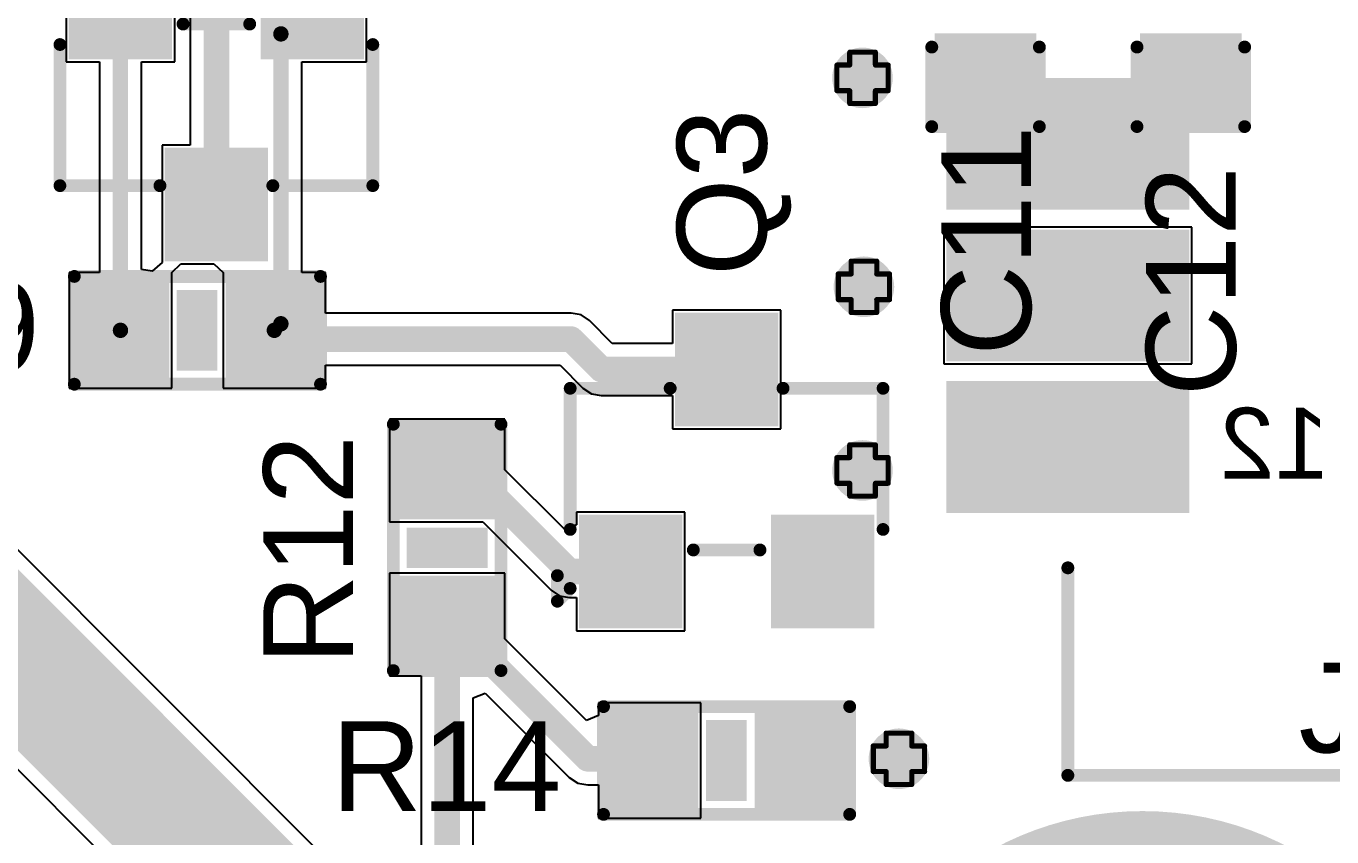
# Model space of a CAD drawing. Header units: inches. Extents: x -25 to 271, y -41 to 15.
# Drawn here: x -11.06 to 1.88, y -28.15 to -20.13 of the extents above; entities that cross this region are included whole.
import ezdxf

# ---------------------------------------------------------------- set-up
doc = ezdxf.new("R2010")
doc.units = ezdxf.units.IN
for name, color, linetype in [('Bottom Layer', 5, 'Continuous'), ('Bottom Overlay', 54, 'Continuous'), ('Bottom Paste', 16, 'Continuous'), ('Bottom Solder', 6, 'Continuous'), ('Drill Drawing', 1, 'Continuous'), ('Multi-Layer', 9, 'Continuous'), ('Pad Holes', 156, 'Continuous'), ('Top Glue Points', 56, 'Continuous'), ('Top Layer', 1, 'Continuous'), ('Top Overlay', 2, 'Continuous'), ('Top Paste', 8, 'Continuous'), ('Top Solder', 216, 'Continuous'), ('Via Holes', 16, 'Continuous')]:
    doc.layers.add(name, color=color, linetype=linetype)
doc.styles.add('Arial', font='', dxfattribs={"height": 0.2})
doc.styles.get('Arial').set_extended_font_data('Arial')

# ---------------------------------------------------------------- blocks, each defined once
blk = doc.blocks.new('SOT_23_5')
at = {"layer": 'Top Layer'}
for points in [[(-0.41, 1.46), (0.41, 1.46), (0.41, 0.54), (-0.41, 0.54)], [(-1.36, -0.54), (-0.54, -0.54), (-0.54, -1.46), (-1.36, -1.46)], [(0.54, -0.54), (1.36, -0.54), (1.36, -1.46), (0.54, -1.46)]]:
    blk.add_hatch(color=1, dxfattribs=at).paths.add_polyline_path(points)
at = {"layer": 'Top Paste'}
for points in [[(-0.41, 1.46), (0.41, 1.46), (0.41, 0.54), (-0.41, 0.54)], [(-1.36, -0.54), (-0.54, -0.54), (-0.54, -1.46), (-1.36, -1.46)], [(0.54, -0.54), (1.36, -0.54), (1.36, -1.46), (0.54, -1.46)]]:
    blk.add_hatch(color=8, dxfattribs=at).paths.add_polyline_path(points)
at = {"layer": 'Top Solder'}
for points in [[(-0.512, 1.562), (0.512, 1.562), (0.512, 0.438), (-0.512, 0.438)], [(-1.462, -0.438), (-0.438, -0.438), (-0.438, -1.562), (-1.462, -1.562)], [(0.438, -0.438), (1.462, -0.438), (1.462, -1.562), (0.438, -1.562)]]:
    blk.add_hatch(color=216, dxfattribs=at).paths.add_polyline_path(points)
at = {"layer": 'Top Overlay'}
for points in [[(-1.549, -0.584, 0.127, 0.127, 0), (-1.549, 0.813, 0.127, 0.127, 0)], [(-1.549, 0.813, 0.127, 0.127, 0), (-0.559, 0.813, 0.127, 0.127, 0)], [(0.559, 0.813, 0.127, 0.127, 0), (1.549, 0.813, 0.127, 0.127, 0)], [(1.549, -0.584, 0.127, 0.127, 0), (1.549, 0.813, 0.127, 0.127, 0)], [(-0.33, -0.787, 0.127, 0.127, 0), (0.33, -0.787, 0.127, 0.127, 0)], [(-1.676, -1.041, 0.127, 0.127, 0), (-1.549, -1.168, 0.127, 0.127, 0)], [(-1.676, -1.295, 0.127, 0.127, 0), (-1.676, -1.041, 0.127, 0.127, 0)], [(-1.676, -1.295, 0.127, 0.127, 0), (-1.549, -1.168, 0.127, 0.127, 0)]]:
    blk.add_lwpolyline(points, format="xyseb", dxfattribs=at)
for points in [[(-1.581, 0.813, 0.0635, 0.0635, 1), (-1.518, 0.813, 0.0635, 0.0635, 1)], [(-1.581, 0.813, 0.0635, 0.0635, 1), (-1.518, 0.813, 0.0635, 0.0635, 1)], [(-0.591, 0.813, 0.0635, 0.0635, 1), (-0.527, 0.813, 0.0635, 0.0635, 1)], [(0.527, 0.813, 0.0635, 0.0635, 1), (0.591, 0.813, 0.0635, 0.0635, 1)], [(1.518, 0.813, 0.0635, 0.0635, 1), (1.581, 0.813, 0.0635, 0.0635, 1)], [(1.518, 0.813, 0.0635, 0.0635, 1), (1.581, 0.813, 0.0635, 0.0635, 1)], [(-1.581, -0.584, 0.0635, 0.0635, 1), (-1.518, -0.584, 0.0635, 0.0635, 1)], [(1.518, -0.584, 0.0635, 0.0635, 1), (1.581, -0.584, 0.0635, 0.0635, 1)], [(-0.362, -0.787, 0.0635, 0.0635, 1), (-0.298, -0.787, 0.0635, 0.0635, 1)], [(0.298, -0.787, 0.0635, 0.0635, 1), (0.362, -0.787, 0.0635, 0.0635, 1)], [(-1.708, -1.041, 0.0635, 0.0635, 1), (-1.645, -1.041, 0.0635, 0.0635, 1)], [(-1.708, -1.041, 0.0635, 0.0635, 1), (-1.645, -1.041, 0.0635, 0.0635, 1)], [(-1.581, -1.168, 0.0635, 0.0635, 1), (-1.518, -1.168, 0.0635, 0.0635, 1)], [(-1.581, -1.168, 0.0635, 0.0635, 1), (-1.518, -1.168, 0.0635, 0.0635, 1)], [(-1.708, -1.295, 0.0635, 0.0635, 1), (-1.645, -1.295, 0.0635, 0.0635, 1)], [(-1.708, -1.295, 0.0635, 0.0635, 1), (-1.645, -1.295, 0.0635, 0.0635, 1)]]:
    blk.add_lwpolyline(points, format="xyseb", close=True, dxfattribs=at)
blk = doc.blocks.new('SPACER_6')
at = {"layer": 'Bottom Layer'}
h = blk.add_hatch(color=5, dxfattribs=at)
edge = h.paths.add_edge_path()
edge.add_arc((0, 0), 3, 0, 360)
at = {"layer": 'Bottom Solder'}
h = blk.add_hatch(color=6, dxfattribs=at)
edge = h.paths.add_edge_path()
edge.add_arc((0, 0), 3.102, 0, 360)
at = {"layer": 'Multi-Layer'}
h = blk.add_hatch(color=9, dxfattribs=at)
edge = h.paths.add_edge_path()
edge.add_arc((0, 0), 3, 0, 360)
at = {"layer": 'Pad Holes'}
h = blk.add_hatch(color=7, dxfattribs=at)
edge = h.paths.add_edge_path()
edge.add_arc((0, 0), 1.85, 0, 360)
at = {"layer": 'Top Layer'}
h = blk.add_hatch(color=1, dxfattribs=at)
edge = h.paths.add_edge_path()
edge.add_arc((0, 0), 3, 0, 360)
at = {"layer": 'Top Solder'}
h = blk.add_hatch(color=216, dxfattribs=at)
edge = h.paths.add_edge_path()
edge.add_arc((0, 0), 3.102, 0, 360)
blk = doc.blocks.new('BL_R8812AF1_B_14')
at = {"layer": 'Bottom Layer'}
for points in [[(12.4, 6.2), (14.6, 6.2), (14.6, 5.1), (12.4, 5.1)], [(12.4, 4.7), (14.6, 4.7), (14.6, 3.6), (12.4, 3.6)], [(12.4, 3.2), (14.6, 3.2), (14.6, 2.1), (12.4, 2.1)]]:
    blk.add_hatch(color=5, dxfattribs=at).paths.add_polyline_path(points)
at = {"layer": 'Bottom Paste'}
for points in [[(12.4, 6.2), (14.6, 6.2), (14.6, 5.1), (12.4, 5.1)], [(12.4, 4.7), (14.6, 4.7), (14.6, 3.6), (12.4, 3.6)], [(12.4, 3.2), (14.6, 3.2), (14.6, 2.1), (12.4, 2.1)]]:
    blk.add_hatch(color=16, dxfattribs=at).paths.add_polyline_path(points)
at = {"layer": 'Bottom Solder'}
for points in [[(12.298, 6.302), (14.702, 6.302), (14.702, 4.998), (12.298, 4.998)], [(12.298, 4.802), (14.702, 4.802), (14.702, 3.498), (12.298, 3.498)], [(12.298, 3.302), (14.702, 3.302), (14.702, 1.998), (12.298, 1.998)]]:
    blk.add_hatch(color=6, dxfattribs=at).paths.add_polyline_path(points)
at = {"layer": 'Bottom Overlay'}
for points in [[(13.5, 8.9, 0.127, 0.127, 0), (-13.5, 8.9, 0.127, 0.127, 0)], [(13.5, 8.9, 0.127, 0.127, 0), (13.5, 6.846, 0.127, 0.127, 0)]]:
    blk.add_lwpolyline(points, format="xyseb", dxfattribs=at)
for points in [[(13.468, 8.9, 0.0635, 0.0635, 1), (13.532, 8.9, 0.0635, 0.0635, 1)], [(13.468, 8.9, 0.0635, 0.0635, 1), (13.532, 8.9, 0.0635, 0.0635, 1)], [(13.468, 6.846, 0.0635, 0.0635, 1), (13.532, 6.846, 0.0635, 0.0635, 1)]]:
    blk.add_lwpolyline(points, format="xyseb", close=True, dxfattribs=at)
at = {"layer": 'Bottom Overlay', "style": 'Arial', "text_generation_flag": 2}
blk.add_text('12', height=0.7, rotation=180, dxfattribs=at).set_placement((10.909, 5.962))
blk = doc.blocks.new('RES_0603_17')
at = {"layer": 'Top Layer'}
for points in [[(-0.381, 0.4445), (-0.381, -0.4445), (-1.143, -0.4445), (-1.143, 0.4445)], [(1.143, 0.4445), (1.143, -0.4445), (0.381, -0.4445), (0.381, 0.4445)]]:
    blk.add_hatch(color=1, dxfattribs=at).paths.add_polyline_path(points)
at = {"layer": 'Top Paste'}
for points in [[(-0.381, 0.4445), (-0.381, -0.4445), (-1.143, -0.4445), (-1.143, 0.4445)], [(1.143, 0.4445), (1.143, -0.4445), (0.381, -0.4445), (0.381, 0.4445)]]:
    blk.add_hatch(color=8, dxfattribs=at).paths.add_polyline_path(points)
at = {"layer": 'Top Solder'}
for points in [[(-0.2794, 0.5461), (-0.2794, -0.5461), (-1.2446, -0.5461), (-1.2446, 0.5461)], [(1.2446, 0.5461), (1.2446, -0.5461), (0.2794, -0.5461), (0.2794, 0.5461)]]:
    blk.add_hatch(color=216, dxfattribs=at).paths.add_polyline_path(points)
at = {"layer": 'Top Overlay'}
for points in [[(-1.2192, 0.5334, 0.127, 0.127, 0), (-1.2192, -0.5334, 0.127, 0.127, 0)], [(1.2192, 0.5334, 0.127, 0.127, 0), (-1.2192, 0.5334, 0.127, 0.127, 0)], [(1.2192, 0.5334, 0.127, 0.127, 0), (1.2192, -0.5334, 0.127, 0.127, 0)], [(1.2192, -0.5334, 0.127, 0.127, 0), (-1.2192, -0.5334, 0.127, 0.127, 0)]]:
    blk.add_lwpolyline(points, format="xyseb", dxfattribs=at)
for points in [[(-1.25095, 0.5334, 0.0635, 0.0635, 1), (-1.18745, 0.5334, 0.0635, 0.0635, 1)], [(-1.25095, 0.5334, 0.0635, 0.0635, 1), (-1.18745, 0.5334, 0.0635, 0.0635, 1)], [(1.18745, 0.5334, 0.0635, 0.0635, 1), (1.25095, 0.5334, 0.0635, 0.0635, 1)], [(1.18745, 0.5334, 0.0635, 0.0635, 1), (1.25095, 0.5334, 0.0635, 0.0635, 1)], [(-1.25095, -0.5334, 0.0635, 0.0635, 1), (-1.18745, -0.5334, 0.0635, 0.0635, 1)], [(-1.25095, -0.5334, 0.0635, 0.0635, 1), (-1.18745, -0.5334, 0.0635, 0.0635, 1)], [(1.18745, -0.5334, 0.0635, 0.0635, 1), (1.25095, -0.5334, 0.0635, 0.0635, 1)], [(1.18745, -0.5334, 0.0635, 0.0635, 1), (1.25095, -0.5334, 0.0635, 0.0635, 1)]]:
    blk.add_lwpolyline(points, format="xyseb", close=True, dxfattribs=at)
blk = doc.blocks.new('CAP_0603_31')
at = {"layer": 'Top Layer'}
for points in [[(-0.381, 0.445), (-0.381, -0.445), (-1.143, -0.445), (-1.143, 0.445)], [(1.143, 0.445), (1.143, -0.445), (0.381, -0.445), (0.381, 0.445)]]:
    blk.add_hatch(color=1, dxfattribs=at).paths.add_polyline_path(points)
at = {"layer": 'Top Paste'}
for points in [[(-0.381, 0.445), (-0.381, -0.445), (-1.143, -0.445), (-1.143, 0.445)], [(1.143, 0.445), (1.143, -0.445), (0.381, -0.445), (0.381, 0.445)]]:
    blk.add_hatch(color=8, dxfattribs=at).paths.add_polyline_path(points)
at = {"layer": 'Top Solder'}
for points in [[(-0.321, 0.504), (-0.321, -0.504), (-1.203, -0.504), (-1.203, 0.504)], [(1.203, 0.504), (1.203, -0.504), (0.321, -0.504), (0.321, 0.504)]]:
    blk.add_hatch(color=216, dxfattribs=at).paths.add_polyline_path(points)
at = {"layer": 'Top Overlay'}
for points in [[(-1.245, 0.533, 0.127, 0.127, 0), (-0.457, 0.533, 0.127, 0.127, 0)], [(-1.245, 0.533, 0.127, 0.127, 0), (-1.245, -0.533, 0.127, 0.127, 0)], [(0.457, 0.533, 0.127, 0.127, 0), (1.245, 0.533, 0.127, 0.127, 0)], [(1.245, 0.533, 0.127, 0.127, 0), (1.245, -0.533, 0.127, 0.127, 0)], [(-1.245, -0.533, 0.127, 0.127, 0), (-0.457, -0.533, 0.127, 0.127, 0)], [(0.457, -0.533, 0.127, 0.127, 0), (1.245, -0.533, 0.127, 0.127, 0)]]:
    blk.add_lwpolyline(points, format="xyseb", dxfattribs=at)
for points in [[(-1.276, 0.533, 0.0635, 0.0635, 1), (-1.213, 0.533, 0.0635, 0.0635, 1)], [(-1.276, 0.533, 0.0635, 0.0635, 1), (-1.213, 0.533, 0.0635, 0.0635, 1)], [(-0.489, 0.533, 0.0635, 0.0635, 1), (-0.425, 0.533, 0.0635, 0.0635, 1)], [(0.425, 0.533, 0.0635, 0.0635, 1), (0.489, 0.533, 0.0635, 0.0635, 1)], [(1.213, 0.533, 0.0635, 0.0635, 1), (1.276, 0.533, 0.0635, 0.0635, 1)], [(1.213, 0.533, 0.0635, 0.0635, 1), (1.276, 0.533, 0.0635, 0.0635, 1)], [(-1.276, -0.533, 0.0635, 0.0635, 1), (-1.213, -0.533, 0.0635, 0.0635, 1)], [(-1.276, -0.533, 0.0635, 0.0635, 1), (-1.213, -0.533, 0.0635, 0.0635, 1)], [(-0.489, -0.533, 0.0635, 0.0635, 1), (-0.425, -0.533, 0.0635, 0.0635, 1)], [(0.425, -0.533, 0.0635, 0.0635, 1), (0.489, -0.533, 0.0635, 0.0635, 1)], [(1.213, -0.533, 0.0635, 0.0635, 1), (1.276, -0.533, 0.0635, 0.0635, 1)], [(1.213, -0.533, 0.0635, 0.0635, 1), (1.276, -0.533, 0.0635, 0.0635, 1)]]:
    blk.add_lwpolyline(points, format="xyseb", close=True, dxfattribs=at)
blk = doc.blocks.new('CAP_0603_32')
at = {"layer": 'Top Layer'}
for points in [[(-0.381, 0.445), (-0.381, -0.445), (-1.143, -0.445), (-1.143, 0.445)], [(1.143, 0.445), (1.143, -0.445), (0.381, -0.445), (0.381, 0.445)]]:
    blk.add_hatch(color=1, dxfattribs=at).paths.add_polyline_path(points)
at = {"layer": 'Top Paste'}
for points in [[(-0.381, 0.445), (-0.381, -0.445), (-1.143, -0.445), (-1.143, 0.445)], [(1.143, 0.445), (1.143, -0.445), (0.381, -0.445), (0.381, 0.445)]]:
    blk.add_hatch(color=8, dxfattribs=at).paths.add_polyline_path(points)
at = {"layer": 'Top Solder'}
for points in [[(-0.321, 0.504), (-0.321, -0.504), (-1.203, -0.504), (-1.203, 0.504)], [(1.203, 0.504), (1.203, -0.504), (0.321, -0.504), (0.321, 0.504)]]:
    blk.add_hatch(color=216, dxfattribs=at).paths.add_polyline_path(points)
at = {"layer": 'Top Overlay'}
for points in [[(-1.245, 0.533, 0.127, 0.127, 0), (-0.457, 0.533, 0.127, 0.127, 0)], [(-1.245, 0.533, 0.127, 0.127, 0), (-1.245, -0.533, 0.127, 0.127, 0)], [(0.457, 0.533, 0.127, 0.127, 0), (1.245, 0.533, 0.127, 0.127, 0)], [(1.245, 0.533, 0.127, 0.127, 0), (1.245, -0.533, 0.127, 0.127, 0)], [(-1.245, -0.533, 0.127, 0.127, 0), (-0.457, -0.533, 0.127, 0.127, 0)], [(0.457, -0.533, 0.127, 0.127, 0), (1.245, -0.533, 0.127, 0.127, 0)]]:
    blk.add_lwpolyline(points, format="xyseb", dxfattribs=at)
for points in [[(-1.276, 0.533, 0.0635, 0.0635, 1), (-1.213, 0.533, 0.0635, 0.0635, 1)], [(-1.276, 0.533, 0.0635, 0.0635, 1), (-1.213, 0.533, 0.0635, 0.0635, 1)], [(-0.489, 0.533, 0.0635, 0.0635, 1), (-0.425, 0.533, 0.0635, 0.0635, 1)], [(0.425, 0.533, 0.0635, 0.0635, 1), (0.489, 0.533, 0.0635, 0.0635, 1)], [(1.213, 0.533, 0.0635, 0.0635, 1), (1.276, 0.533, 0.0635, 0.0635, 1)], [(1.213, 0.533, 0.0635, 0.0635, 1), (1.276, 0.533, 0.0635, 0.0635, 1)], [(-1.276, -0.533, 0.0635, 0.0635, 1), (-1.213, -0.533, 0.0635, 0.0635, 1)], [(-1.276, -0.533, 0.0635, 0.0635, 1), (-1.213, -0.533, 0.0635, 0.0635, 1)], [(-0.489, -0.533, 0.0635, 0.0635, 1), (-0.425, -0.533, 0.0635, 0.0635, 1)], [(0.425, -0.533, 0.0635, 0.0635, 1), (0.489, -0.533, 0.0635, 0.0635, 1)], [(1.213, -0.533, 0.0635, 0.0635, 1), (1.276, -0.533, 0.0635, 0.0635, 1)], [(1.213, -0.533, 0.0635, 0.0635, 1), (1.276, -0.533, 0.0635, 0.0635, 1)]]:
    blk.add_lwpolyline(points, format="xyseb", close=True, dxfattribs=at)
blk = doc.blocks.new('SOT_23_100')
at = {"layer": 'Top Layer'}
for points in [[(-0.41, 1.46), (0.41, 1.46), (0.41, 0.54), (-0.41, 0.54)], [(-1.36, -0.54), (-0.54, -0.54), (-0.54, -1.46), (-1.36, -1.46)], [(0.54, -0.54), (1.36, -0.54), (1.36, -1.46), (0.54, -1.46)]]:
    blk.add_hatch(color=1, dxfattribs=at).paths.add_polyline_path(points)
at = {"layer": 'Top Paste'}
for points in [[(-0.41, 1.46), (0.41, 1.46), (0.41, 0.54), (-0.41, 0.54)], [(-1.36, -0.54), (-0.54, -0.54), (-0.54, -1.46), (-1.36, -1.46)], [(0.54, -0.54), (1.36, -0.54), (1.36, -1.46), (0.54, -1.46)]]:
    blk.add_hatch(color=8, dxfattribs=at).paths.add_polyline_path(points)
at = {"layer": 'Top Solder'}
for points in [[(-0.512, 1.562), (0.512, 1.562), (0.512, 0.438), (-0.512, 0.438)], [(-1.462, -0.438), (-0.438, -0.438), (-0.438, -1.562), (-1.462, -1.562)], [(0.438, -0.438), (1.462, -0.438), (1.462, -1.562), (0.438, -1.562)]]:
    blk.add_hatch(color=216, dxfattribs=at).paths.add_polyline_path(points)
at = {"layer": 'Top Overlay'}
for points in [[(-0.559, 0.813, 0.127, 0.127, 0), (-1.549, 0.813, 0.127, 0.127, 0)], [(-1.549, 0.813, 0.127, 0.127, 0), (-1.549, -0.584, 0.127, 0.127, 0)], [(1.549, 0.813, 0.127, 0.127, 0), (0.559, 0.813, 0.127, 0.127, 0)], [(1.549, 0.813, 0.127, 0.127, 0), (1.549, -0.584, 0.127, 0.127, 0)], [(0.33, -0.787, 0.127, 0.127, 0), (-0.33, -0.787, 0.127, 0.127, 0)], [(-1.676, -1.041, 0.127, 0.127, 0), (-1.676, -1.295, 0.127, 0.127, 0)], [(-1.549, -1.168, 0.127, 0.127, 0), (-1.676, -1.041, 0.127, 0.127, 0)], [(-1.549, -1.168, 0.127, 0.127, 0), (-1.676, -1.295, 0.127, 0.127, 0)]]:
    blk.add_lwpolyline(points, format="xyseb", dxfattribs=at)
for points in [[(-1.581, 0.813, 0.0635, 0.0635, 1), (-1.518, 0.813, 0.0635, 0.0635, 1)], [(-1.581, 0.813, 0.0635, 0.0635, 1), (-1.518, 0.813, 0.0635, 0.0635, 1)], [(-0.591, 0.813, 0.0635, 0.0635, 1), (-0.527, 0.813, 0.0635, 0.0635, 1)], [(0.527, 0.813, 0.0635, 0.0635, 1), (0.591, 0.813, 0.0635, 0.0635, 1)], [(1.518, 0.813, 0.0635, 0.0635, 1), (1.581, 0.813, 0.0635, 0.0635, 1)], [(1.518, 0.813, 0.0635, 0.0635, 1), (1.581, 0.813, 0.0635, 0.0635, 1)], [(-1.581, -0.584, 0.0635, 0.0635, 1), (-1.518, -0.584, 0.0635, 0.0635, 1)], [(1.518, -0.584, 0.0635, 0.0635, 1), (1.581, -0.584, 0.0635, 0.0635, 1)], [(-0.362, -0.787, 0.0635, 0.0635, 1), (-0.298, -0.787, 0.0635, 0.0635, 1)], [(0.298, -0.787, 0.0635, 0.0635, 1), (0.362, -0.787, 0.0635, 0.0635, 1)], [(-1.708, -1.041, 0.0635, 0.0635, 1), (-1.645, -1.041, 0.0635, 0.0635, 1)], [(-1.708, -1.041, 0.0635, 0.0635, 1), (-1.645, -1.041, 0.0635, 0.0635, 1)], [(-1.581, -1.168, 0.0635, 0.0635, 1), (-1.518, -1.168, 0.0635, 0.0635, 1)], [(-1.581, -1.168, 0.0635, 0.0635, 1), (-1.518, -1.168, 0.0635, 0.0635, 1)], [(-1.708, -1.295, 0.0635, 0.0635, 1), (-1.645, -1.295, 0.0635, 0.0635, 1)], [(-1.708, -1.295, 0.0635, 0.0635, 1), (-1.645, -1.295, 0.0635, 0.0635, 1)]]:
    blk.add_lwpolyline(points, format="xyseb", close=True, dxfattribs=at)
blk = doc.blocks.new('RES_0603_112')
at = {"layer": 'Top Layer'}
for points in [[(-0.381, 0.4445), (-0.381, -0.4445), (-1.143, -0.4445), (-1.143, 0.4445)], [(1.143, 0.4445), (1.143, -0.4445), (0.381, -0.4445), (0.381, 0.4445)]]:
    blk.add_hatch(color=1, dxfattribs=at).paths.add_polyline_path(points)
at = {"layer": 'Top Paste'}
for points in [[(-0.381, 0.4445), (-0.381, -0.4445), (-1.143, -0.4445), (-1.143, 0.4445)], [(1.143, 0.4445), (1.143, -0.4445), (0.381, -0.4445), (0.381, 0.4445)]]:
    blk.add_hatch(color=8, dxfattribs=at).paths.add_polyline_path(points)
at = {"layer": 'Top Solder'}
for points in [[(-0.2794, 0.5461), (-0.2794, -0.5461), (-1.2446, -0.5461), (-1.2446, 0.5461)], [(1.2446, 0.5461), (1.2446, -0.5461), (0.2794, -0.5461), (0.2794, 0.5461)]]:
    blk.add_hatch(color=216, dxfattribs=at).paths.add_polyline_path(points)
at = {"layer": 'Top Overlay'}
for points in [[(-1.2192, 0.5334, 0.127, 0.127, 0), (-1.2192, -0.5334, 0.127, 0.127, 0)], [(-1.2192, 0.5334, 0.127, 0.127, 0), (1.2192, 0.5334, 0.127, 0.127, 0)], [(1.2192, 0.5334, 0.127, 0.127, 0), (1.2192, -0.5334, 0.127, 0.127, 0)], [(-1.2192, -0.5334, 0.127, 0.127, 0), (1.2192, -0.5334, 0.127, 0.127, 0)]]:
    blk.add_lwpolyline(points, format="xyseb", dxfattribs=at)
for points in [[(-1.25095, 0.5334, 0.0635, 0.0635, 1), (-1.18745, 0.5334, 0.0635, 0.0635, 1)], [(-1.25095, 0.5334, 0.0635, 0.0635, 1), (-1.18745, 0.5334, 0.0635, 0.0635, 1)], [(1.18745, 0.5334, 0.0635, 0.0635, 1), (1.25095, 0.5334, 0.0635, 0.0635, 1)], [(1.18745, 0.5334, 0.0635, 0.0635, 1), (1.25095, 0.5334, 0.0635, 0.0635, 1)], [(-1.25095, -0.5334, 0.0635, 0.0635, 1), (-1.18745, -0.5334, 0.0635, 0.0635, 1)], [(-1.25095, -0.5334, 0.0635, 0.0635, 1), (-1.18745, -0.5334, 0.0635, 0.0635, 1)], [(1.18745, -0.5334, 0.0635, 0.0635, 1), (1.25095, -0.5334, 0.0635, 0.0635, 1)], [(1.18745, -0.5334, 0.0635, 0.0635, 1), (1.25095, -0.5334, 0.0635, 0.0635, 1)]]:
    blk.add_lwpolyline(points, format="xyseb", close=True, dxfattribs=at)
blk = doc.blocks.new('RES_0603_114')
at = {"layer": 'Top Layer'}
for points in [[(-0.381, 0.4445), (-0.381, -0.4445), (-1.143, -0.4445), (-1.143, 0.4445)], [(1.143, 0.4445), (1.143, -0.4445), (0.381, -0.4445), (0.381, 0.4445)]]:
    blk.add_hatch(color=1, dxfattribs=at).paths.add_polyline_path(points)
at = {"layer": 'Top Paste'}
for points in [[(-0.381, 0.4445), (-0.381, -0.4445), (-1.143, -0.4445), (-1.143, 0.4445)], [(1.143, 0.4445), (1.143, -0.4445), (0.381, -0.4445), (0.381, 0.4445)]]:
    blk.add_hatch(color=8, dxfattribs=at).paths.add_polyline_path(points)
at = {"layer": 'Top Solder'}
for points in [[(-0.2794, 0.5461), (-0.2794, -0.5461), (-1.2446, -0.5461), (-1.2446, 0.5461)], [(1.2446, 0.5461), (1.2446, -0.5461), (0.2794, -0.5461), (0.2794, 0.5461)]]:
    blk.add_hatch(color=216, dxfattribs=at).paths.add_polyline_path(points)
at = {"layer": 'Top Overlay'}
for points in [[(-1.2192, -0.5334, 0.127, 0.127, 0), (-1.2192, 0.5334, 0.127, 0.127, 0)], [(-1.2192, 0.5334, 0.127, 0.127, 0), (1.2192, 0.5334, 0.127, 0.127, 0)], [(1.2192, -0.5334, 0.127, 0.127, 0), (1.2192, 0.5334, 0.127, 0.127, 0)], [(-1.2192, -0.5334, 0.127, 0.127, 0), (1.2192, -0.5334, 0.127, 0.127, 0)]]:
    blk.add_lwpolyline(points, format="xyseb", dxfattribs=at)
for points in [[(-1.25095, 0.5334, 0.0635, 0.0635, 1), (-1.18745, 0.5334, 0.0635, 0.0635, 1)], [(-1.25095, 0.5334, 0.0635, 0.0635, 1), (-1.18745, 0.5334, 0.0635, 0.0635, 1)], [(1.18745, 0.5334, 0.0635, 0.0635, 1), (1.25095, 0.5334, 0.0635, 0.0635, 1)], [(1.18745, 0.5334, 0.0635, 0.0635, 1), (1.25095, 0.5334, 0.0635, 0.0635, 1)], [(-1.25095, -0.5334, 0.0635, 0.0635, 1), (-1.18745, -0.5334, 0.0635, 0.0635, 1)], [(-1.25095, -0.5334, 0.0635, 0.0635, 1), (-1.18745, -0.5334, 0.0635, 0.0635, 1)], [(1.18745, -0.5334, 0.0635, 0.0635, 1), (1.25095, -0.5334, 0.0635, 0.0635, 1)], [(1.18745, -0.5334, 0.0635, 0.0635, 1), (1.25095, -0.5334, 0.0635, 0.0635, 1)]]:
    blk.add_lwpolyline(points, format="xyseb", close=True, dxfattribs=at)

msp = doc.modelspace()

# ---------------------------------------------------------------- hatches: boundary and pattern name
at = {"layer": 'Bottom Layer'}
h = msp.add_hatch(color=5, dxfattribs=at)
edge = h.paths.add_edge_path()
edge.add_arc((-2.774, -20.64), 0.3, 0, 360)
h = msp.add_hatch(color=5, dxfattribs=at)
edge = h.paths.add_edge_path()
edge.add_arc((-2.76, -22.708), 0.3, 0, 360)
h = msp.add_hatch(color=5, dxfattribs=at)
edge = h.paths.add_edge_path()
edge.add_arc((-2.774, -24.526), 0.3, 0, 360)
h = msp.add_hatch(color=5, dxfattribs=at)
edge = h.paths.add_edge_path()
edge.add_arc((-2.413, -27.38), 0.3, 0, 360)
at = {"layer": 'Top Glue Points'}
for points in [[(-9.566, -22.739), (-9.566, -23.539), (-9.166, -23.539), (-9.166, -22.739)], [(-7.289, -25.492), (-6.488, -25.492), (-6.488, -25.092), (-7.289, -25.092)], [(-4.323, -26.997), (-4.323, -27.797), (-3.923, -27.797), (-3.923, -26.997)]]:
    msp.add_hatch(color=56, dxfattribs=at).paths.add_polyline_path(points)
at = {"layer": 'Top Layer'}
h = msp.add_hatch(color=1, dxfattribs=at)
edge = h.paths.add_edge_path()
edge.add_arc((-2.774, -20.64), 0.3, 0, 360)
h = msp.add_hatch(color=1, dxfattribs=at)
edge = h.paths.add_edge_path()
edge.add_arc((-2.76, -22.708), 0.3, 0, 360)
h = msp.add_hatch(color=1, dxfattribs=at)
edge = h.paths.add_edge_path()
edge.add_arc((-2.774, -24.526), 0.3, 0, 360)
h = msp.add_hatch(color=1, dxfattribs=at)
edge = h.paths.add_edge_path()
edge.add_arc((-2.413, -27.38), 0.3, 0, 360)
at = {"layer": 'Via Holes'}
h = msp.add_hatch(color=7, dxfattribs=at)
edge = h.paths.add_edge_path()
edge.add_arc((-2.774, -20.64), 0.15, 0, 360)
h = msp.add_hatch(color=7, dxfattribs=at)
edge = h.paths.add_edge_path()
edge.add_arc((-2.76, -22.708), 0.15, 0, 360)
h = msp.add_hatch(color=7, dxfattribs=at)
edge = h.paths.add_edge_path()
edge.add_arc((-2.774, -24.526), 0.15, 0, 360)
h = msp.add_hatch(color=7, dxfattribs=at)
edge = h.paths.add_edge_path()
edge.add_arc((-2.413, -27.38), 0.15, 0, 360)

# ---------------------------------------------------------------- linework, layer by layer
at = {"layer": 'Bottom Layer'}
for p, q in [((0.487, -22.117), (-1.967, -22.117)), ((-1.967, -22.117), (-1.967, -23.471)), ((0.487, -23.471), (0.487, -22.117)), ((-1.967, -23.471), (0.487, -23.471))]:
    msp.add_line(p, q, dxfattribs=at)
at = {"layer": 'Drill Drawing'}
for points in [[(-2.901, -20.513, 0.0508, 0.0508, 0), (-2.901, -20.386, 0.0508, 0.0508, 0)], [(-2.901, -20.386, 0.0508, 0.0508, 0), (-2.647, -20.386, 0.0508, 0.0508, 0)], [(-2.647, -20.513, 0.0508, 0.0508, 0), (-2.647, -20.386, 0.0508, 0.0508, 0)], [(-3.028, -20.767, 0.0508, 0.0508, 0), (-3.028, -20.513, 0.0508, 0.0508, 0)], [(-3.028, -20.513, 0.0508, 0.0508, 0), (-2.901, -20.513, 0.0508, 0.0508, 0)], [(-2.647, -20.513, 0.0508, 0.0508, 0), (-2.52, -20.513, 0.0508, 0.0508, 0)], [(-2.52, -20.767, 0.0508, 0.0508, 0), (-2.52, -20.513, 0.0508, 0.0508, 0)], [(-3.028, -20.767, 0.0508, 0.0508, 0), (-2.901, -20.767, 0.0508, 0.0508, 0)], [(-2.901, -20.894, 0.0508, 0.0508, 0), (-2.901, -20.767, 0.0508, 0.0508, 0)], [(-2.647, -20.767, 0.0508, 0.0508, 0), (-2.52, -20.767, 0.0508, 0.0508, 0)], [(-2.647, -20.894, 0.0508, 0.0508, 0), (-2.647, -20.767, 0.0508, 0.0508, 0)], [(-2.901, -20.894, 0.0508, 0.0508, 0), (-2.647, -20.894, 0.0508, 0.0508, 0)], [(-2.887, -22.581, 0.0508, 0.0508, 0), (-2.887, -22.454, 0.0508, 0.0508, 0)], [(-2.887, -22.454, 0.0508, 0.0508, 0), (-2.633, -22.454, 0.0508, 0.0508, 0)], [(-2.633, -22.581, 0.0508, 0.0508, 0), (-2.633, -22.454, 0.0508, 0.0508, 0)], [(-3.014, -22.835, 0.0508, 0.0508, 0), (-3.014, -22.581, 0.0508, 0.0508, 0)], [(-3.014, -22.581, 0.0508, 0.0508, 0), (-2.887, -22.581, 0.0508, 0.0508, 0)], [(-2.633, -22.581, 0.0508, 0.0508, 0), (-2.506, -22.581, 0.0508, 0.0508, 0)], [(-2.506, -22.835, 0.0508, 0.0508, 0), (-2.506, -22.581, 0.0508, 0.0508, 0)], [(-3.014, -22.835, 0.0508, 0.0508, 0), (-2.887, -22.835, 0.0508, 0.0508, 0)], [(-2.887, -22.962, 0.0508, 0.0508, 0), (-2.887, -22.835, 0.0508, 0.0508, 0)], [(-2.633, -22.835, 0.0508, 0.0508, 0), (-2.506, -22.835, 0.0508, 0.0508, 0)], [(-2.633, -22.962, 0.0508, 0.0508, 0), (-2.633, -22.835, 0.0508, 0.0508, 0)], [(-2.887, -22.962, 0.0508, 0.0508, 0), (-2.633, -22.962, 0.0508, 0.0508, 0)], [(-2.901, -24.399, 0.0508, 0.0508, 0), (-2.901, -24.272, 0.0508, 0.0508, 0)], [(-2.901, -24.272, 0.0508, 0.0508, 0), (-2.647, -24.272, 0.0508, 0.0508, 0)], [(-2.647, -24.399, 0.0508, 0.0508, 0), (-2.647, -24.272, 0.0508, 0.0508, 0)], [(-3.028, -24.653, 0.0508, 0.0508, 0), (-3.028, -24.399, 0.0508, 0.0508, 0)], [(-3.028, -24.399, 0.0508, 0.0508, 0), (-2.901, -24.399, 0.0508, 0.0508, 0)], [(-2.647, -24.399, 0.0508, 0.0508, 0), (-2.52, -24.399, 0.0508, 0.0508, 0)], [(-2.52, -24.653, 0.0508, 0.0508, 0), (-2.52, -24.399, 0.0508, 0.0508, 0)], [(-3.028, -24.653, 0.0508, 0.0508, 0), (-2.901, -24.653, 0.0508, 0.0508, 0)], [(-2.901, -24.78, 0.0508, 0.0508, 0), (-2.901, -24.653, 0.0508, 0.0508, 0)], [(-2.647, -24.653, 0.0508, 0.0508, 0), (-2.52, -24.653, 0.0508, 0.0508, 0)], [(-2.647, -24.78, 0.0508, 0.0508, 0), (-2.647, -24.653, 0.0508, 0.0508, 0)], [(-2.901, -24.78, 0.0508, 0.0508, 0), (-2.647, -24.78, 0.0508, 0.0508, 0)], [(-2.54, -27.253, 0.0508, 0.0508, 0), (-2.54, -27.126, 0.0508, 0.0508, 0)], [(-2.54, -27.126, 0.0508, 0.0508, 0), (-2.286, -27.126, 0.0508, 0.0508, 0)], [(-2.286, -27.253, 0.0508, 0.0508, 0), (-2.286, -27.126, 0.0508, 0.0508, 0)], [(-2.667, -27.507, 0.0508, 0.0508, 0), (-2.667, -27.253, 0.0508, 0.0508, 0)], [(-2.667, -27.253, 0.0508, 0.0508, 0), (-2.54, -27.253, 0.0508, 0.0508, 0)], [(-2.286, -27.253, 0.0508, 0.0508, 0), (-2.159, -27.253, 0.0508, 0.0508, 0)], [(-2.159, -27.507, 0.0508, 0.0508, 0), (-2.159, -27.253, 0.0508, 0.0508, 0)], [(-2.667, -27.507, 0.0508, 0.0508, 0), (-2.54, -27.507, 0.0508, 0.0508, 0)], [(-2.54, -27.634, 0.0508, 0.0508, 0), (-2.54, -27.507, 0.0508, 0.0508, 0)], [(-2.286, -27.507, 0.0508, 0.0508, 0), (-2.159, -27.507, 0.0508, 0.0508, 0)], [(-2.286, -27.634, 0.0508, 0.0508, 0), (-2.286, -27.507, 0.0508, 0.0508, 0)], [(-2.54, -27.634, 0.0508, 0.0508, 0), (-2.286, -27.634, 0.0508, 0.0508, 0)]]:
    msp.add_lwpolyline(points, format="xyseb", dxfattribs=at)
for points in [[(-2.913, -20.386, 0.0254, 0.0254, 1), (-2.888, -20.386, 0.0254, 0.0254, 1)], [(-2.913, -20.386, 0.0254, 0.0254, 1), (-2.888, -20.386, 0.0254, 0.0254, 1)], [(-2.659, -20.386, 0.0254, 0.0254, 1), (-2.634, -20.386, 0.0254, 0.0254, 1)], [(-2.659, -20.386, 0.0254, 0.0254, 1), (-2.634, -20.386, 0.0254, 0.0254, 1)], [(-3.04, -20.513, 0.0254, 0.0254, 1), (-3.015, -20.513, 0.0254, 0.0254, 1)], [(-3.04, -20.513, 0.0254, 0.0254, 1), (-3.015, -20.513, 0.0254, 0.0254, 1)], [(-2.913, -20.513, 0.0254, 0.0254, 1), (-2.888, -20.513, 0.0254, 0.0254, 1)], [(-2.913, -20.513, 0.0254, 0.0254, 1), (-2.888, -20.513, 0.0254, 0.0254, 1)], [(-2.659, -20.513, 0.0254, 0.0254, 1), (-2.634, -20.513, 0.0254, 0.0254, 1)], [(-2.659, -20.513, 0.0254, 0.0254, 1), (-2.634, -20.513, 0.0254, 0.0254, 1)], [(-2.532, -20.513, 0.0254, 0.0254, 1), (-2.507, -20.513, 0.0254, 0.0254, 1)], [(-2.532, -20.513, 0.0254, 0.0254, 1), (-2.507, -20.513, 0.0254, 0.0254, 1)], [(-3.04, -20.767, 0.0254, 0.0254, 1), (-3.015, -20.767, 0.0254, 0.0254, 1)], [(-3.04, -20.767, 0.0254, 0.0254, 1), (-3.015, -20.767, 0.0254, 0.0254, 1)], [(-2.913, -20.767, 0.0254, 0.0254, 1), (-2.888, -20.767, 0.0254, 0.0254, 1)], [(-2.913, -20.767, 0.0254, 0.0254, 1), (-2.888, -20.767, 0.0254, 0.0254, 1)], [(-2.659, -20.767, 0.0254, 0.0254, 1), (-2.634, -20.767, 0.0254, 0.0254, 1)], [(-2.659, -20.767, 0.0254, 0.0254, 1), (-2.634, -20.767, 0.0254, 0.0254, 1)], [(-2.532, -20.767, 0.0254, 0.0254, 1), (-2.507, -20.767, 0.0254, 0.0254, 1)], [(-2.532, -20.767, 0.0254, 0.0254, 1), (-2.507, -20.767, 0.0254, 0.0254, 1)], [(-2.913, -20.894, 0.0254, 0.0254, 1), (-2.888, -20.894, 0.0254, 0.0254, 1)], [(-2.913, -20.894, 0.0254, 0.0254, 1), (-2.888, -20.894, 0.0254, 0.0254, 1)], [(-2.659, -20.894, 0.0254, 0.0254, 1), (-2.634, -20.894, 0.0254, 0.0254, 1)], [(-2.659, -20.894, 0.0254, 0.0254, 1), (-2.634, -20.894, 0.0254, 0.0254, 1)], [(-2.9, -22.454, 0.0254, 0.0254, 1), (-2.874, -22.454, 0.0254, 0.0254, 1)], [(-2.9, -22.454, 0.0254, 0.0254, 1), (-2.874, -22.454, 0.0254, 0.0254, 1)], [(-2.646, -22.454, 0.0254, 0.0254, 1), (-2.62, -22.454, 0.0254, 0.0254, 1)], [(-2.646, -22.454, 0.0254, 0.0254, 1), (-2.62, -22.454, 0.0254, 0.0254, 1)], [(-3.027, -22.581, 0.0254, 0.0254, 1), (-3.001, -22.581, 0.0254, 0.0254, 1)], [(-3.027, -22.581, 0.0254, 0.0254, 1), (-3.001, -22.581, 0.0254, 0.0254, 1)], [(-2.9, -22.581, 0.0254, 0.0254, 1), (-2.874, -22.581, 0.0254, 0.0254, 1)], [(-2.9, -22.581, 0.0254, 0.0254, 1), (-2.874, -22.581, 0.0254, 0.0254, 1)], [(-2.646, -22.581, 0.0254, 0.0254, 1), (-2.62, -22.581, 0.0254, 0.0254, 1)], [(-2.646, -22.581, 0.0254, 0.0254, 1), (-2.62, -22.581, 0.0254, 0.0254, 1)], [(-2.519, -22.581, 0.0254, 0.0254, 1), (-2.493, -22.581, 0.0254, 0.0254, 1)], [(-2.519, -22.581, 0.0254, 0.0254, 1), (-2.493, -22.581, 0.0254, 0.0254, 1)], [(-3.027, -22.835, 0.0254, 0.0254, 1), (-3.001, -22.835, 0.0254, 0.0254, 1)], [(-3.027, -22.835, 0.0254, 0.0254, 1), (-3.001, -22.835, 0.0254, 0.0254, 1)], [(-2.9, -22.835, 0.0254, 0.0254, 1), (-2.874, -22.835, 0.0254, 0.0254, 1)], [(-2.9, -22.835, 0.0254, 0.0254, 1), (-2.874, -22.835, 0.0254, 0.0254, 1)], [(-2.646, -22.835, 0.0254, 0.0254, 1), (-2.62, -22.835, 0.0254, 0.0254, 1)], [(-2.646, -22.835, 0.0254, 0.0254, 1), (-2.62, -22.835, 0.0254, 0.0254, 1)], [(-2.519, -22.835, 0.0254, 0.0254, 1), (-2.493, -22.835, 0.0254, 0.0254, 1)], [(-2.519, -22.835, 0.0254, 0.0254, 1), (-2.493, -22.835, 0.0254, 0.0254, 1)], [(-2.9, -22.962, 0.0254, 0.0254, 1), (-2.874, -22.962, 0.0254, 0.0254, 1)], [(-2.9, -22.962, 0.0254, 0.0254, 1), (-2.874, -22.962, 0.0254, 0.0254, 1)], [(-2.646, -22.962, 0.0254, 0.0254, 1), (-2.62, -22.962, 0.0254, 0.0254, 1)], [(-2.646, -22.962, 0.0254, 0.0254, 1), (-2.62, -22.962, 0.0254, 0.0254, 1)], [(-2.913, -24.272, 0.0254, 0.0254, 1), (-2.888, -24.272, 0.0254, 0.0254, 1)], [(-2.913, -24.272, 0.0254, 0.0254, 1), (-2.888, -24.272, 0.0254, 0.0254, 1)], [(-2.659, -24.272, 0.0254, 0.0254, 1), (-2.634, -24.272, 0.0254, 0.0254, 1)], [(-2.659, -24.272, 0.0254, 0.0254, 1), (-2.634, -24.272, 0.0254, 0.0254, 1)], [(-3.04, -24.399, 0.0254, 0.0254, 1), (-3.015, -24.399, 0.0254, 0.0254, 1)], [(-3.04, -24.399, 0.0254, 0.0254, 1), (-3.015, -24.399, 0.0254, 0.0254, 1)], [(-2.913, -24.399, 0.0254, 0.0254, 1), (-2.888, -24.399, 0.0254, 0.0254, 1)], [(-2.913, -24.399, 0.0254, 0.0254, 1), (-2.888, -24.399, 0.0254, 0.0254, 1)], [(-2.659, -24.399, 0.0254, 0.0254, 1), (-2.634, -24.399, 0.0254, 0.0254, 1)], [(-2.659, -24.399, 0.0254, 0.0254, 1), (-2.634, -24.399, 0.0254, 0.0254, 1)], [(-2.532, -24.399, 0.0254, 0.0254, 1), (-2.507, -24.399, 0.0254, 0.0254, 1)], [(-2.532, -24.399, 0.0254, 0.0254, 1), (-2.507, -24.399, 0.0254, 0.0254, 1)], [(-3.04, -24.653, 0.0254, 0.0254, 1), (-3.015, -24.653, 0.0254, 0.0254, 1)], [(-3.04, -24.653, 0.0254, 0.0254, 1), (-3.015, -24.653, 0.0254, 0.0254, 1)], [(-2.913, -24.653, 0.0254, 0.0254, 1), (-2.888, -24.653, 0.0254, 0.0254, 1)], [(-2.913, -24.653, 0.0254, 0.0254, 1), (-2.888, -24.653, 0.0254, 0.0254, 1)], [(-2.659, -24.653, 0.0254, 0.0254, 1), (-2.634, -24.653, 0.0254, 0.0254, 1)], [(-2.659, -24.653, 0.0254, 0.0254, 1), (-2.634, -24.653, 0.0254, 0.0254, 1)], [(-2.532, -24.653, 0.0254, 0.0254, 1), (-2.507, -24.653, 0.0254, 0.0254, 1)], [(-2.532, -24.653, 0.0254, 0.0254, 1), (-2.507, -24.653, 0.0254, 0.0254, 1)], [(-2.913, -24.78, 0.0254, 0.0254, 1), (-2.888, -24.78, 0.0254, 0.0254, 1)], [(-2.913, -24.78, 0.0254, 0.0254, 1), (-2.888, -24.78, 0.0254, 0.0254, 1)], [(-2.659, -24.78, 0.0254, 0.0254, 1), (-2.634, -24.78, 0.0254, 0.0254, 1)], [(-2.659, -24.78, 0.0254, 0.0254, 1), (-2.634, -24.78, 0.0254, 0.0254, 1)], [(-2.553, -27.126, 0.0254, 0.0254, 1), (-2.527, -27.126, 0.0254, 0.0254, 1)], [(-2.553, -27.126, 0.0254, 0.0254, 1), (-2.527, -27.126, 0.0254, 0.0254, 1)], [(-2.299, -27.126, 0.0254, 0.0254, 1), (-2.273, -27.126, 0.0254, 0.0254, 1)], [(-2.299, -27.126, 0.0254, 0.0254, 1), (-2.273, -27.126, 0.0254, 0.0254, 1)], [(-2.68, -27.253, 0.0254, 0.0254, 1), (-2.654, -27.253, 0.0254, 0.0254, 1)], [(-2.68, -27.253, 0.0254, 0.0254, 1), (-2.654, -27.253, 0.0254, 0.0254, 1)], [(-2.553, -27.253, 0.0254, 0.0254, 1), (-2.527, -27.253, 0.0254, 0.0254, 1)], [(-2.553, -27.253, 0.0254, 0.0254, 1), (-2.527, -27.253, 0.0254, 0.0254, 1)], [(-2.299, -27.253, 0.0254, 0.0254, 1), (-2.273, -27.253, 0.0254, 0.0254, 1)], [(-2.299, -27.253, 0.0254, 0.0254, 1), (-2.273, -27.253, 0.0254, 0.0254, 1)], [(-2.172, -27.253, 0.0254, 0.0254, 1), (-2.146, -27.253, 0.0254, 0.0254, 1)], [(-2.172, -27.253, 0.0254, 0.0254, 1), (-2.146, -27.253, 0.0254, 0.0254, 1)], [(-2.68, -27.507, 0.0254, 0.0254, 1), (-2.654, -27.507, 0.0254, 0.0254, 1)], [(-2.68, -27.507, 0.0254, 0.0254, 1), (-2.654, -27.507, 0.0254, 0.0254, 1)], [(-2.553, -27.507, 0.0254, 0.0254, 1), (-2.527, -27.507, 0.0254, 0.0254, 1)], [(-2.553, -27.507, 0.0254, 0.0254, 1), (-2.527, -27.507, 0.0254, 0.0254, 1)], [(-2.299, -27.507, 0.0254, 0.0254, 1), (-2.273, -27.507, 0.0254, 0.0254, 1)], [(-2.299, -27.507, 0.0254, 0.0254, 1), (-2.273, -27.507, 0.0254, 0.0254, 1)], [(-2.172, -27.507, 0.0254, 0.0254, 1), (-2.146, -27.507, 0.0254, 0.0254, 1)], [(-2.172, -27.507, 0.0254, 0.0254, 1), (-2.146, -27.507, 0.0254, 0.0254, 1)], [(-2.553, -27.634, 0.0254, 0.0254, 1), (-2.527, -27.634, 0.0254, 0.0254, 1)], [(-2.553, -27.634, 0.0254, 0.0254, 1), (-2.527, -27.634, 0.0254, 0.0254, 1)], [(-2.299, -27.634, 0.0254, 0.0254, 1), (-2.273, -27.634, 0.0254, 0.0254, 1)], [(-2.299, -27.634, 0.0254, 0.0254, 1), (-2.273, -27.634, 0.0254, 0.0254, 1)]]:
    msp.add_lwpolyline(points, format="xyseb", close=True, dxfattribs=at)
at = {"layer": 'Top Layer'}
for p, q in [((-9.433, -19.258), (-9.433, -21.307)), ((-10.661, -19.307), (-10.661, -20.481)), ((-9.587, -20.481), (-9.587, -19.307)), ((-7.687, -20.481), (-7.687, -19.307)), ((-10.661, -20.481), (-10.332, -20.481)), ((-10.332, -20.481), (-10.332, -22.568)), ((-9.917, -22.537), (-9.917, -20.481)), ((-9.917, -20.481), (-9.587, -20.481)), ((-8.328, -22.568), (-8.328, -20.481)), ((-8.328, -20.481), (-7.687, -20.481)), ((-9.433, -21.307), (-9.711, -21.307)), ((-9.711, -21.307), (-9.711, -22.467)), ((-9.711, -22.467), (-9.809, -22.553)), ((-9.616, -22.568), (-9.525, -22.481)), ((-9.525, -22.481), (-9.2, -22.481)), ((-9.2, -22.481), (-9.108, -22.568)), ((-10.332, -22.568), (-10.632, -22.568)), ((-10.632, -22.568), (-10.632, -23.711)), ((-9.809, -22.553), (-9.917, -22.537)), ((-9.616, -22.608), (-9.616, -22.568)), ((-9.616, -23.711), (-9.616, -22.608)), ((-9.108, -22.568), (-9.108, -23.711)), ((-8.092, -22.568), (-8.328, -22.568)), ((-8.092, -22.968), (-8.092, -22.568)), ((-5.661, -22.968), (-8.092, -22.968)), ((-5.562, -22.987), (-5.661, -22.968)), ((-5.478, -23.043), (-5.562, -22.987)), ((-3.583, -22.939), (-4.657, -22.939)), ((-4.657, -22.939), (-4.657, -23.268)), ((-3.583, -24.113), (-3.583, -22.939)), ((-5.254, -23.268), (-5.478, -23.043)), ((-4.657, -23.268), (-5.254, -23.268)), ((-1.79, -34.664), (-12.969, -23.485)), ((-8.092, -23.711), (-8.092, -23.485)), ((-8.092, -23.485), (-5.768, -23.485)), ((-5.768, -23.485), (-5.544, -23.71)), ((-10.632, -23.711), (-9.616, -23.711)), ((-9.108, -23.711), (-8.092, -23.711)), ((-5.544, -23.71), (-5.46, -23.766)), ((-5.46, -23.766), (-5.361, -23.785)), ((-5.361, -23.785), (-4.657, -23.785)), ((-4.657, -23.785), (-4.657, -24.113)), ((-6.317, -24.018), (-7.46, -24.018)), ((-7.46, -24.018), (-7.46, -25.034)), ((-6.317, -24.519), (-6.317, -24.018)), ((-4.657, -24.113), (-3.583, -24.113)), ((-5.724, -25.112), (-6.317, -24.519)), ((-13.712, -24.916), (-2.652, -35.976)), ((-4.533, -24.939), (-5.607, -24.939)), ((-5.607, -24.939), (-5.607, -25.063)), ((-4.533, -26.113), (-4.533, -24.939)), ((-7.46, -25.034), (-6.534, -25.034)), ((-6.534, -25.034), (-5.859, -25.71)), ((-5.607, -25.063), (-5.724, -25.112)), ((-6.317, -25.542), (-7.46, -25.542)), ((-7.46, -25.542), (-7.46, -26.558)), ((-6.317, -26.192), (-6.317, -25.542)), ((-5.859, -25.71), (-5.775, -25.766)), ((-5.775, -25.766), (-5.676, -25.785)), ((-5.676, -25.785), (-5.607, -25.785)), ((-5.607, -25.785), (-5.607, -26.113)), ((-5.607, -26.113), (-4.533, -26.113)), ((-5.507, -27.002), (-6.317, -26.192)), ((-7.46, -26.558), (-7.147, -26.558)), ((-7.147, -26.558), (-7.147, -28.44)), ((-6.63, -26.778), (-6.512, -26.73)), ((-6.512, -26.73), (-5.678, -27.564)), ((-6.63, -28.332), (-6.63, -26.778)), ((-4.374, -26.825), (-5.39, -26.825)), ((-5.39, -26.825), (-5.39, -26.953)), ((-4.374, -27.968), (-4.374, -26.825)), ((-5.39, -26.953), (-5.507, -27.002)), ((-5.678, -27.564), (-5.594, -27.62)), ((-5.594, -27.62), (-5.495, -27.639)), ((-5.495, -27.639), (-5.39, -27.639)), ((-5.39, -27.639), (-5.39, -27.968)), ((-5.39, -27.968), (-4.374, -27.968))]:
    msp.add_line(p, q, dxfattribs=at)
for points in [[(-9.174, -21.825, 0.254, 0.254, 0), (-9.174, -19.258, 0.254, 0.254, 0)], [(-10.124, -23.139, 0.152, 0.152, 0), (-10.124, -19.894, 0.152, 0.152, 0)], [(-8.535, -20.205, 0.152, 0.152, 0), (-8.224, -19.894, 0.152, 0.152, 0)], [(-8.535, -23.074, 0.152, 0.152, 0), (-8.535, -20.205, 0.152, 0.152, 0)], [(-8.6, -23.139, 0.254, 0.254, 0), (-8.513, -23.226, 0.254, 0.254, 0)], [(-8.6, -23.139, 0.152, 0.152, 0), (-8.535, -23.074, 0.152, 0.152, 0)], [(-8.513, -23.226, 0.254, 0.254, 0), (-5.661, -23.226, 0.254, 0.254, 0)], [(-5.661, -23.226, 0.254, 0.254, 0), (-5.361, -23.526, 0.254, 0.254, 0)], [(-13.523, -24.018, 1.27, 1.27, 0), (-2.108, -35.433, 1.27, 1.27, 0)], [(-5.361, -23.526, 0.254, 0.254, 0), (-4.12, -23.526, 0.254, 0.254, 0)], [(-6.66, -24.542, 0.254, 0.254, 0), (-5.676, -25.526, 0.254, 0.254, 0)], [(-5.676, -25.526, 0.254, 0.254, 0), (-5.07, -25.526, 0.254, 0.254, 0)], [(-6.888, -28.44, 0.254, 0.254, 0), (-6.888, -26.05, 0.254, 0.254, 0)], [(-6.888, -26.05, 0.254, 0.254, 0), (-6.825, -26.05, 0.254, 0.254, 0)], [(-6.825, -26.05, 0.254, 0.254, 0), (-5.495, -27.38, 0.254, 0.254, 0)], [(-5.495, -27.38, 0.254, 0.254, 0), (-4.898, -27.38, 0.254, 0.254, 0)], [(-4.898, -27.38, 0.254, 0.254, 0), (-4.882, -27.397, 0.254, 0.254, 0)]]:
    msp.add_lwpolyline(points, format="xyseb", dxfattribs=at)
for points in [[(-8.573, -20.205, 0.0762, 0.0762, 1), (-8.497, -20.205, 0.0762, 0.0762, 1)], [(-8.573, -20.205, 0.0762, 0.0762, 1), (-8.497, -20.205, 0.0762, 0.0762, 1)], [(-9.238, -21.825, 0.127, 0.127, 1), (-9.111, -21.825, 0.127, 0.127, 1)], [(-8.664, -23.139, 0.127, 0.127, 1), (-8.537, -23.139, 0.127, 0.127, 1)], [(-8.573, -23.074, 0.0762, 0.0762, 1), (-8.497, -23.074, 0.0762, 0.0762, 1)], [(-8.573, -23.074, 0.0762, 0.0762, 1), (-8.497, -23.074, 0.0762, 0.0762, 1)], [(-10.162, -23.139, 0.0762, 0.0762, 1), (-10.086, -23.139, 0.0762, 0.0762, 1)], [(-8.638, -23.139, 0.0762, 0.0762, 1), (-8.562, -23.139, 0.0762, 0.0762, 1)], [(-8.577, -23.226, 0.127, 0.127, 1), (-8.45, -23.226, 0.127, 0.127, 1)], [(-8.577, -23.226, 0.127, 0.127, 1), (-8.45, -23.226, 0.127, 0.127, 1)], [(-5.725, -23.226, 0.127, 0.127, 1), (-5.598, -23.226, 0.127, 0.127, 1)], [(-5.725, -23.226, 0.127, 0.127, 1), (-5.598, -23.226, 0.127, 0.127, 1)], [(-5.425, -23.526, 0.127, 0.127, 1), (-5.298, -23.526, 0.127, 0.127, 1)], [(-5.425, -23.526, 0.127, 0.127, 1), (-5.298, -23.526, 0.127, 0.127, 1)], [(-4.183, -23.526, 0.127, 0.127, 1), (-4.056, -23.526, 0.127, 0.127, 1)], [(-6.723, -24.542, 0.127, 0.127, 1), (-6.596, -24.542, 0.127, 0.127, 1)], [(-5.739, -25.526, 0.127, 0.127, 1), (-5.612, -25.526, 0.127, 0.127, 1)], [(-5.739, -25.526, 0.127, 0.127, 1), (-5.612, -25.526, 0.127, 0.127, 1)], [(-5.133, -25.526, 0.127, 0.127, 1), (-5.006, -25.526, 0.127, 0.127, 1)], [(-6.952, -26.05, 0.127, 0.127, 1), (-6.825, -26.05, 0.127, 0.127, 1)], [(-6.952, -26.05, 0.127, 0.127, 1), (-6.825, -26.05, 0.127, 0.127, 1)], [(-6.888, -26.05, 0.127, 0.127, 1), (-6.761, -26.05, 0.127, 0.127, 1)], [(-6.888, -26.05, 0.127, 0.127, 1), (-6.761, -26.05, 0.127, 0.127, 1)], [(-5.559, -27.38, 0.127, 0.127, 1), (-5.432, -27.38, 0.127, 0.127, 1)], [(-5.559, -27.38, 0.127, 0.127, 1), (-5.432, -27.38, 0.127, 0.127, 1)], [(-4.962, -27.38, 0.127, 0.127, 1), (-4.835, -27.38, 0.127, 0.127, 1)], [(-4.962, -27.38, 0.127, 0.127, 1), (-4.835, -27.38, 0.127, 0.127, 1)], [(-4.945, -27.397, 0.127, 0.127, 1), (-4.818, -27.397, 0.127, 0.127, 1)]]:
    msp.add_lwpolyline(points, format="xyseb", close=True, dxfattribs=at)

# ---------------------------------------------------------------- block references
for name, p, rotation in [('BL_R8812AF1_B_14', (12.76, -18.644), 180), ('CAP_0603_31', (-1.555, -19.878), 90), ('CAP_0603_32', (0.478, -19.878), 90), ('SOT_23_100', (-9.174, -20.894), 180), ('RES_0603_17', (-9.362, -23.139), 180), ('RES_0603_112', (-6.888, -25.288), 90)]:
    msp.add_blockref(name, p, dxfattribs=dict(rotation=rotation))
for name, p in [('SOT_23_5', (-4.12, -24.526)), ('RES_0603_114', (-4.12, -27.397)), ('SPACER_6', (0, -31))]:
    msp.add_blockref(name, p)

# ---------------------------------------------------------------- texts
at = {"layer": 'Top Overlay', "style": 'Arial'}
for s, p in [('Q3', (-3.724, -22.601)), ('C11', (-1.105, -23.391)), ('C12', (0.923, -23.792)), ('R12', (-7.82, -26.452))]:
    msp.add_text(s, height=0.889, rotation=90, dxfattribs=at).set_placement(p)
for s, p in [('R9', (-12.511, -23.552)), ('J2', (1.545, -27.318)), ('R14', (-8.036, -27.897))]:
    msp.add_text(s, height=0.889, dxfattribs=at).set_placement(p)

doc.saveas('drawing.dxf')
